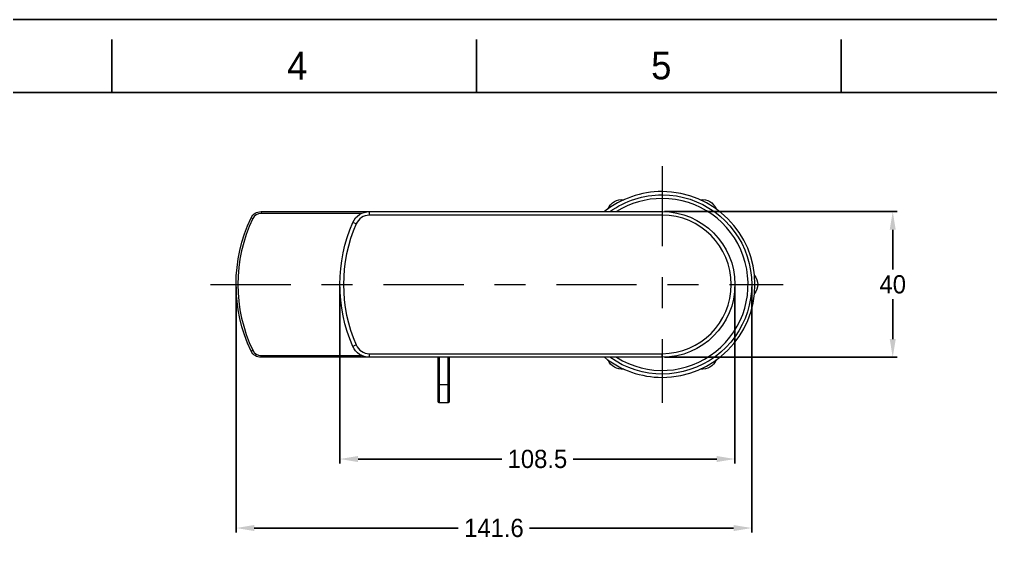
# Model space of a CAD drawing. Extents: x 14045 to 14886, y -16070 to -15475.
# Drawn here: x 14339.7 to 14606.4, y -15618.7 to -15475.4 of the extents above; entities that cross this region are included whole.
import ezdxf

# ---------------------------------------------------------------- set-up
doc = ezdxf.new("R2010")
doc.units = 0
doc.header["$MEASUREMENT"] = 0
doc.linetypes.add('CENTER', pattern=[47.5, 22, -8.5, 8.5, -8.5])
doc.linetypes.add('CENTER2', pattern=[28.575, 19.05, -3.175, 3.175, -3.175])
doc.layers.get('0').update_dxf_attribs({"color": 3, "linetype": 'CONTINUOUS'})
doc.layers.add('CENTER', color=1, linetype='CENTER2')
doc.layers.add('FORM', color=7, linetype='CONTINUOUS')
doc.layers.add('DIM_', color=6, linetype='CONTINUOUS', lineweight=9)
doc.styles.get("Standard").update_dxf_attribs({"font": ''})
doc.styles.get('Standard').set_extended_font_data('Gulim')
doc.dimstyles.new('사본(2) STANDARD', dxfattribs={"dimscale": 0, "dimtxt": 5, "dimasz": 5, "dimexe": 1.25, "dimexo": 0.625, "dimgap": 1.5, "dimtad": 3, "dimtih": 1, "dimtoh": 1, "dimdec": 1, "dimzin": 9, "dimdsep": 46, "dimtxsty": 'Standard', "dimcen": 2.5, "dimclrd": 3, "dimclre": 3, "dimclrt": 4, "dimadec": 0, "dimazin": 0, "dimtfac": 1, "dimtdec": 1, "dimtmove": 0, "dimatfit": 3, "dimfxl": 1.25, "dimtfill": 1, "dimtolj": 1, "dimtzin": 0, "dimarcsym": 0})

# ---------------------------------------------------------------- blocks, each defined once
blk = doc.blocks.new('*D21')
at = {"layer": 'DIM_', "color": 3, "lineweight": -2, "transparency": 16777216}
for p, q in [((14399.24, -15548.81), (14399.24, -15616.28)), ((14540.84, -15548.81), (14540.84, -15616.28)), ((14404.24, -15615.03), (14460.25, -15615.03)), ((14535.84, -15615.03), (14479.83, -15615.03))]:
    blk.add_line(p, q, dxfattribs=at)
at = {"layer": 'DIM_', "color": 3, "transparency": 16777216}
for points in [[(14404.24, -15614.2), (14404.24, -15615.86), (14399.24, -15615.03)], [(14535.84, -15614.2), (14535.84, -15615.86), (14540.84, -15615.03)]]:
    blk.add_solid(points, dxfattribs=at)
at = {"layer": 'DIM_', "color": 4, "transparency": 16777216, "insert": (14470.04, -15615.03), "char_height": 5, "attachment_point": 5, "bg_fill": 3, "box_fill_scale": 1.25, "bg_fill_color": 256, "bg_fill_true_color": 13158600, "bg_fill_transparency": 0}
blk.add_mtext('\\A1;141.6', dxfattribs=at)
blk = doc.blocks.new('*D22')
at = {"layer": 'DIM_', "color": 3, "lineweight": -2, "transparency": 16777216}
for p, q in [((14427.74, -15548.81), (14427.74, -15597.34)), ((14536.24, -15548.81), (14536.24, -15597.34)), ((14432.74, -15596.09), (14472.2, -15596.09)), ((14531.24, -15596.09), (14491.78, -15596.09))]:
    blk.add_line(p, q, dxfattribs=at)
at = {"layer": 'DIM_', "color": 3, "transparency": 16777216}
for points in [[(14432.74, -15595.26), (14432.74, -15596.92), (14427.74, -15596.09)], [(14531.24, -15595.26), (14531.24, -15596.92), (14536.24, -15596.09)]]:
    blk.add_solid(points, dxfattribs=at)
at = {"layer": 'DIM_', "color": 4, "transparency": 16777216, "insert": (14481.99, -15596.09), "char_height": 5, "attachment_point": 5, "bg_fill": 3, "box_fill_scale": 1.25, "bg_fill_color": 256, "bg_fill_true_color": 13158600, "bg_fill_transparency": 0}
blk.add_mtext('\\A1;108.5', dxfattribs=at)
blk = doc.blocks.new('*D23')
at = {"layer": 'DIM_', "color": 3, "lineweight": -2, "transparency": 16777216}
for p, q in [((14516.87, -15528.18), (14580.82, -15528.18)), ((14579.57, -15533.18), (14579.57, -15544.11)), ((14579.57, -15563.18), (14579.57, -15552.25)), ((14516.87, -15568.18), (14580.82, -15568.18))]:
    blk.add_line(p, q, dxfattribs=at)
at = {"layer": 'DIM_', "color": 3, "transparency": 16777216}
for points in [[(14578.74, -15533.18), (14580.4, -15533.18), (14579.57, -15528.18)], [(14578.74, -15563.18), (14580.4, -15563.18), (14579.57, -15568.18)]]:
    blk.add_solid(points, dxfattribs=at)
at = {"layer": 'DIM_', "color": 4, "transparency": 16777216, "insert": (14579.57, -15548.18), "char_height": 5, "attachment_point": 5, "bg_fill": 3, "box_fill_scale": 1.25, "bg_fill_color": 256, "bg_fill_true_color": 13158600, "bg_fill_transparency": 0}
blk.add_mtext('\\A1;40', dxfattribs=at)

msp = doc.modelspace()

# ---------------------------------------------------------------- linework, layer by layer
at = {"linetype": 'Continuous', "lineweight": 18}
for p, q in [((14406.09, -15528.18), (14435.87, -15528.18)), ((14435.87, -15528.18), (14516.24, -15528.18)), ((14435.87, -15568.18), (14406.09, -15568.18)), ((14516.24, -15568.18), (14435.87, -15568.18)), ((14454.74, -15575.68), (14454.74, -15568.18)), ((14457.74, -15568.18), (14457.74, -15575.68)), ((14454.74, -15580.38), (14454.74, -15575.68)), ((14457.74, -15575.68), (14457.74, -15580.38)), ((14457.44, -15580.68), (14455.04, -15580.68))]:
    msp.add_line(p, q, dxfattribs=at)
at = {"linetype": 'Continuous', "lineweight": 13}
for p, q in [((14406.09, -15528.18), (14406.09, -15528.68)), ((14433.69, -15528.68), (14406.09, -15528.68)), ((14435.87, -15529.18), (14435.87, -15528.18)), ((14516.24, -15529.18), (14435.87, -15529.18)), ((14516.24, -15528.18), (14516.24, -15529.18)), ((14403.38, -15529.89), (14403.83, -15530.11)), ((14432.2, -15531.58), (14431.29, -15531.18)), ((14403.38, -15566.47), (14403.83, -15566.26)), ((14432.2, -15564.78), (14431.29, -15565.18)), ((14406.09, -15568.18), (14406.09, -15567.68)), ((14406.09, -15567.68), (14433.69, -15567.68)), ((14435.87, -15568.18), (14435.87, -15567.18)), ((14435.87, -15567.18), (14516.24, -15567.18)), ((14455.04, -15568.18), (14455.04, -15575.68)), ((14457.44, -15575.68), (14457.44, -15568.18)), ((14516.24, -15568.18), (14516.24, -15567.18)), ((14455.04, -15575.68), (14454.74, -15575.68)), ((14455.04, -15575.68), (14457.44, -15575.68)), ((14455.04, -15575.68), (14455.04, -15580.68)), ((14457.74, -15575.68), (14457.44, -15575.68)), ((14457.44, -15580.68), (14457.44, -15575.68))]:
    msp.add_line(p, q, dxfattribs=at)
at = {"linetype": 'Continuous', "lineweight": 18}
for radius, start, end in [(25.5, 90, 128.3428), (25.5, 270, 90), (23.6, 90, 122.0681), (23.6, 237.9375, 90), (25.5, 231.6572, 270)]:
    msp.add_arc((14516.24, -15548.18), radius, start, end, dxfattribs=at)
at = {"linetype": 'Continuous', "lineweight": 18, "extrusion": (0, 0, -1)}
for centre, radius, start, end in [((-14516.24, -15548.18), 24.6, 90, 305.6062), ((-14516.24, -15548.18), 24.6, 54.3881, 90), ((-14505.12, -15528.91), 4, 21.4402, 98.5598), ((-14527.37, -15528.91), 4, 81.4402, 158.5598), ((-14406.09, -15531.18), 3, 25.4917, 90), ((-14435.87, -15533.18), 5, 23.5782, 90), ((-14516.24, -15548.18), 20, 90, 270), ((-14441.74, -15548.18), 42.5, 334.5083, 25.4917), ((-14470.24, -15548.18), 42.5, 336.4218, 23.5782), ((-14538.49, -15548.18), 4, 141.4402, 218.5598), ((-14406.09, -15565.18), 3, 270, 334.5083), ((-14435.87, -15563.18), 5, 270, 336.4218), ((-14505.12, -15567.45), 4, 261.4402, 338.5598), ((-14527.37, -15567.45), 4, 201.4402, 278.5598), ((-14455.04, -15580.38), 0.3, 270, 0), ((-14457.44, -15580.38), 0.3, 180, 270)]:
    msp.add_arc(centre, radius, start, end, dxfattribs=at)
at = {"linetype": 'Continuous', "lineweight": 13}
for centre, radius, start, end in [((14406.09, -15531.18), 2.5, 90, 154.5083), ((14435.87, -15533.18), 4, 90, 156.4218), ((14516.24, -15548.18), 19, 270, 90), ((14441.74, -15548.18), 42, 154.5083, 205.4917), ((14470.24, -15548.18), 41.5, 156.4218, 203.5782), ((14406.09, -15565.18), 2.5, 205.4917, 270), ((14435.87, -15563.18), 4, 203.5782, 270)]:
    msp.add_arc(centre, radius, start, end, dxfattribs=at)
at = {"layer": 'CENTER', "color": 1, "linetype": 'CENTER', "lineweight": 13}
for p, q in [((14516.24, -15515.68), (14516.24, -15580.68)), ((14392.24, -15548.18), (14549.49, -15548.18))]:
    msp.add_line(p, q, dxfattribs=at)
at = {"layer": 'FORM', "color": 7, "linetype": 'Continuous'}
for p, q in [((14044.75, -15475.45), (14885.75, -15475.45)), ((14365.13, -15495.47), (14365.13, -15480.92)), ((14465.25, -15495.47), (14465.25, -15480.92)), ((14565.37, -15495.47), (14565.37, -15480.92)), ((14865.73, -15495.47), (14064.78, -15495.47))]:
    msp.add_line(p, q, dxfattribs=at)

# ---------------------------------------------------------------- texts
at = {"layer": 'FORM', "color": 7, "linetype": 'Continuous', "char_height": 7.63, "attachment_point": 5}
for s, insert in [('4', (14416.05, -15488.13)), ('5', (14516.01, -15488.13))]:
    msp.add_mtext_dynamic_manual_height_columns(s, width=50.0595, gutter_width=12.51, heights=[0], dxfattribs=dict(at, insert=insert))

# ---------------------------------------------------------------- next in the draw order: dimensions: what is measured, and where the dimension line sits
at = {"layer": 'DIM_'}
dim = msp.add_linear_dim(base=(14540.84, -15615.03), p1=(14399.24, -15548.18), p2=(14540.84, -15548.18), dimstyle='사본(2) STANDARD', override={"dimscale": 1, "dimtad": 0}, dxfattribs=at)
dim.commit()
dim.dimension.update_dxf_attribs({"geometry": '*D21', "text_midpoint": (14470.04, -15615.03)})

# ---------------------------------------------------------------- next in the draw order: dimensions: what is measured, and where the dimension line sits
dim = msp.add_linear_dim(base=(14536.24, -15596.09), p1=(14427.74, -15548.18), p2=(14536.24, -15548.18), dimstyle='사본(2) STANDARD', override={"dimscale": 1, "dimtad": 0}, dxfattribs=at)
dim.commit()
dim.dimension.update_dxf_attribs({"geometry": '*D22', "text_midpoint": (14481.99, -15596.09)})

# ---------------------------------------------------------------- next in the draw order: dimensions: what is measured, and where the dimension line sits
dim = msp.add_linear_dim(base=(14579.57, -15528.18), p1=(14516.24, -15568.18), p2=(14516.24, -15528.18), angle=90, dimstyle='사본(2) STANDARD', override={"dimscale": 1, "dimtad": 0}, dxfattribs=at)
dim.commit()
dim.dimension.update_dxf_attribs({"geometry": '*D23', "text_midpoint": (14579.57, -15548.18)})

doc.saveas('drawing.dxf')
